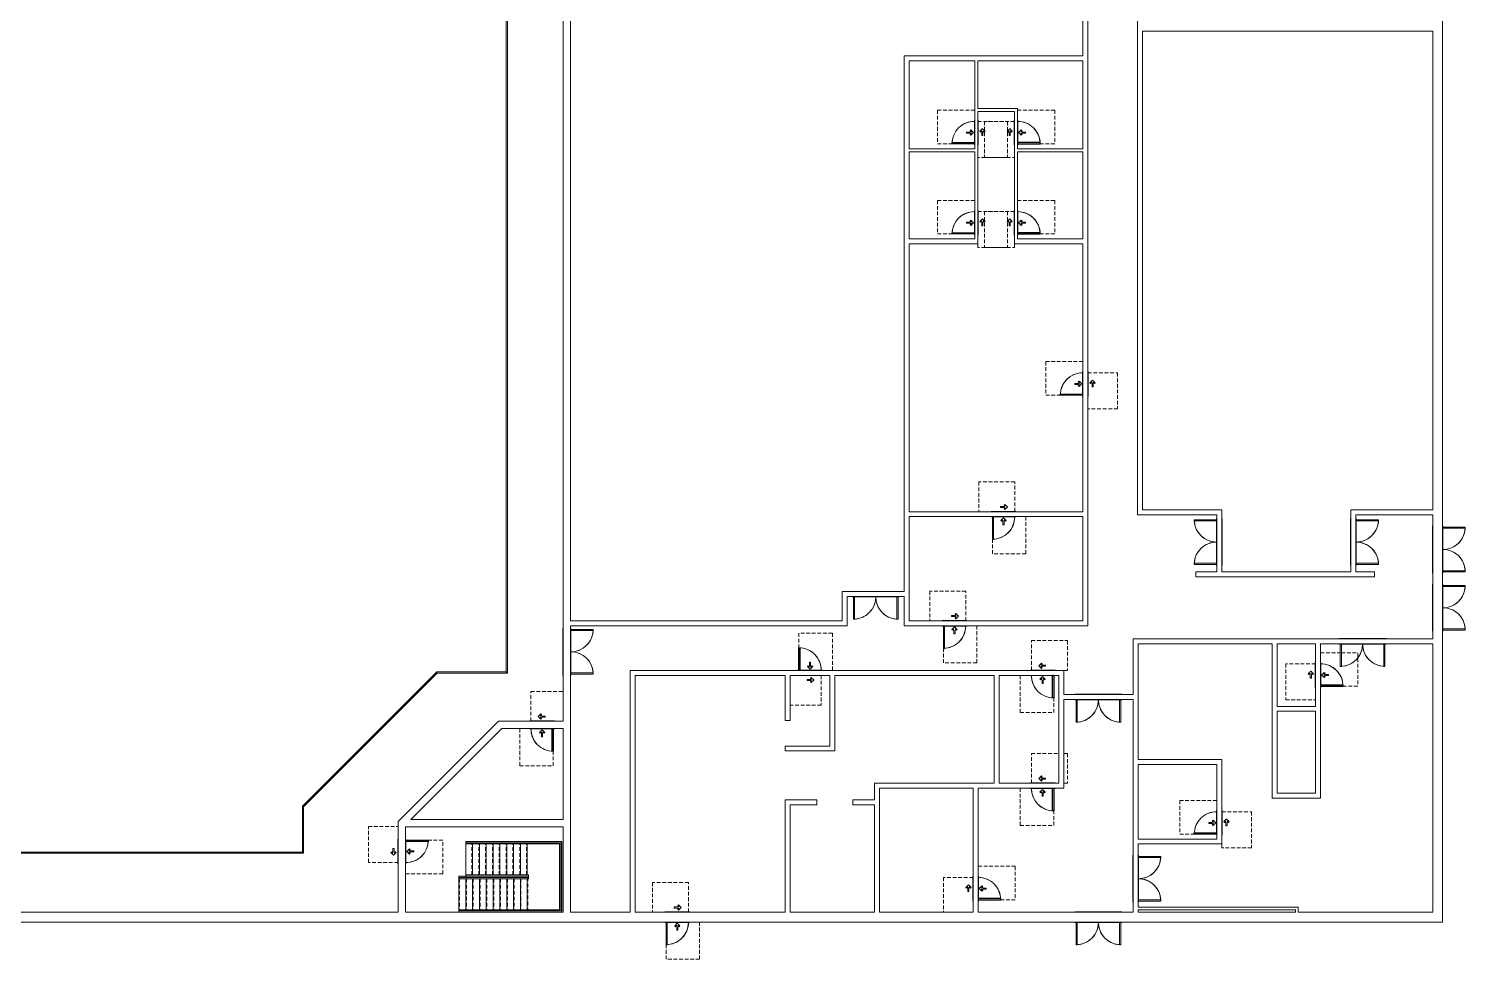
# Model space of a CAD drawing. Header units: inches. Extents: x -2576 to 2174, y -1868 to 1652.
# Drawn here: x -142 to 2174, y -1111 to 390 of the extents above; entities that cross this region are included whole.
import ezdxf

# ---------------------------------------------------------------- set-up
doc = ezdxf.new("R2010")
doc.units = ezdxf.units.IN
doc.header["$MEASUREMENT"] = 0
doc.linetypes.add('ADA Clearance', pattern=[9, 6, -3])
doc.linetypes.add('Overhead', pattern=[9.75, 6, -3.75])
for name, color, linetype, lineweight in [('A-DOOR', 31, 'Continuous', 15), ('A-DOOR-FRAM', 31, 'Continuous', 9), ('A-FLOR-HRAL', 11, 'Continuous', 9), ('A-WALL', 113, 'Continuous', 15), ('I-WALL', 2, 'Continuous', 15), ('S-STRS', 31, 'Continuous', 9)]:
    doc.layers.add(name, color=color, linetype=linetype, lineweight=lineweight)

# ---------------------------------------------------------------- blocks, each defined once
blk = doc.blocks.new('Door-Single_CE_ - HM Door-2_ HM Frame-5129234-ROOF')
at = {"layer": 'A-DOOR', "linetype": 'ADA Clearance', "lineweight": 9}
for p, q in [((-18, 54), (40, 54)), ((-18, 6), (-18, 54)), ((40, 54), (40, 6)), ((-2, 17.8), (-6.3, 13.5)), ((-2, 9.3), (-6.3, 13.5)), ((-0.8, 16.5), (-2.9, 14.4)), ((4.8, 14.4), (-2.9, 14.4)), ((4.8, 12.7), (-2.9, 12.7)), ((-0.8, 10.5), (-2.9, 12.7)), ((-0.8, 16.5), (-2, 17.8)), ((-0.8, 10.5), (-2, 9.3)), ((4.8, 14.4), (4.8, 12.7)), ((-36, -6), (-36, -66)), ((-4.3, -12.1), (0, -7.9)), ((-3, -13.4), (-4.3, -12.1)), ((-3, -13.4), (-0.9, -11.2)), ((-0.9, -19), (-0.9, -11.2)), ((0.9, -19), (-0.9, -19)), ((4.2, -12.1), (0, -7.9)), ((0.9, -19), (0.9, -11.2)), ((3, -13.4), (0.9, -11.2)), ((3, -13.4), (4.2, -12.1)), ((18, -66), (18, -6)), ((-36, -66), (18, -66))]:
    blk.add_line(p, q, dxfattribs=at)
at = {"layer": 'A-DOOR'}
for p, q in [((16.2, -42.5), (16.2, -6.5)), ((16.2, -6.5), (18, -6.5)), ((18, -6.5), (18, -42.5)), ((18, -42.5), (16.2, -42.5))]:
    blk.add_line(p, q, dxfattribs=at)
at = {"layer": 'A-DOOR', "lineweight": 25}
for p, q in [((16.2, -42.5), (16.2, -6.5)), ((18, -6.5), (16.2, -6.5)), ((18, -6.5), (18, -42.5)), ((18, -42.5), (16.2, -42.5))]:
    blk.add_line(p, q, dxfattribs=at)
at = {"layer": 'A-DOOR', "lineweight": 9}
for start in [179.5, 179.5, 179.5, 180.0012]:
    blk.add_arc((18, -6.5), 36, start, 270, dxfattribs=at)
at = {"layer": 'A-DOOR-FRAM'}
for p, q in [((-20, 6.5), (20, 6.5)), ((-20, 6), (-20, 6.5)), ((20, 6.5), (20, 6)), ((-20, -6.5), (-20, -6)), ((20, -6.5), (-20, -6.5)), ((20, -6), (20, -6.5))]:
    blk.add_line(p, q, dxfattribs=at)
blk = doc.blocks.new('Door-Single_CE_ - HM Door-2_ HM Frame-V1-ROOF')
at = {"layer": 'A-DOOR', "linetype": 'ADA Clearance', "lineweight": 9}
for p, q in [((-18, 54), (34, 54)), ((-18, 6), (-18, 54)), ((-2, 17.8), (-6.3, 13.5)), ((-2, 9.3), (-6.3, 13.5)), ((-0.8, 16.5), (-2.9, 14.4)), ((4.8, 14.4), (-2.9, 14.4)), ((4.8, 12.7), (-2.9, 12.7)), ((-0.8, 10.5), (-2.9, 12.7)), ((-0.8, 16.5), (-2, 17.8)), ((-0.8, 10.5), (-2, 9.3)), ((4.8, 14.4), (4.8, 12.7)), ((-36, -6), (-36, -66)), ((-4.3, -12.1), (0, -7.9)), ((-3, -13.4), (-4.3, -12.1)), ((-3, -13.4), (-0.9, -11.2)), ((-0.9, -19), (-0.9, -11.2)), ((0.9, -19), (-0.9, -19)), ((4.2, -12.1), (0, -7.9)), ((0.9, -19), (0.9, -11.2)), ((3, -13.4), (0.9, -11.2)), ((3, -13.4), (4.2, -12.1)), ((18, -66), (18, -6)), ((-36, -66), (18, -66))]:
    blk.add_line(p, q, dxfattribs=at)
at = {"layer": 'A-DOOR'}
for p, q in [((16.2, -42.5), (16.2, -6.5)), ((16.2, -6.5), (18, -6.5)), ((18, -6.5), (18, -42.5)), ((18, -42.5), (16.2, -42.5))]:
    blk.add_line(p, q, dxfattribs=at)
at = {"layer": 'A-DOOR', "lineweight": 25}
for p, q in [((16.2, -42.5), (16.2, -6.5)), ((18, -6.5), (16.2, -6.5)), ((18, -6.5), (18, -42.5)), ((18, -42.5), (16.2, -42.5))]:
    blk.add_line(p, q, dxfattribs=at)
at = {"layer": 'A-DOOR', "lineweight": 9}
for start in [179.5, 179.5, 179.5, 180.0012]:
    blk.add_arc((18, -6.5), 36, start, 270, dxfattribs=at)
at = {"layer": 'A-DOOR-FRAM'}
for p, q in [((-20, 6.5), (20, 6.5)), ((-20, 6), (-20, 6.5)), ((20, 6.5), (20, 6)), ((-20, -6.5), (-20, -6)), ((20, -6.5), (-20, -6.5)), ((20, -6), (20, -6.5))]:
    blk.add_line(p, q, dxfattribs=at)
blk = doc.blocks.new('Railing - Railing-5147095-ROOF')
at = {"layer": 'A-FLOR-HRAL'}
for p, q in [((551.7, -979.2), (562.7, -979.2)), ((551.7, -981.2), (551.7, -979.2)), ((551.7, -981.2), (661.7, -981.2)), ((562.7, -977.2), (562.7, -975.2)), ((663.7, -975.2), (562.7, -975.2)), ((662.7, -977.2), (562.7, -977.2)), ((639.6, -979.2), (661.7, -979.2)), ((661.7, -979.2), (662.7, -979.2)), ((661.7, -981.2), (663.7, -981.2)), ((663.7, -981.2), (663.7, -975.2))]:
    blk.add_line(p, q, dxfattribs=at)
blk = doc.blocks.new('Railing - Railing-5147099-ROOF')
at = {"layer": 'A-FLOR-HRAL'}
for p, q in [((562.7, -925.2), (562.7, -923.2)), ((661.7, -923.2), (562.7, -923.2)), ((661.7, -925.2), (562.7, -925.2)), ((715.7, -923.2), (661.7, -923.2)), ((713.7, -925.2), (661.7, -925.2)), ((713.7, -1031.2), (713.7, -925.2)), ((715.7, -1033.2), (715.7, -923.2)), ((551.7, -1031.2), (661.7, -1031.2)), ((551.7, -1033.2), (551.7, -1031.2)), ((551.7, -1033.2), (661.7, -1033.2)), ((661.7, -1031.2), (713.7, -1031.2)), ((661.7, -1033.2), (715.7, -1033.2))]:
    blk.add_line(p, q, dxfattribs=at)
blk = doc.blocks.new('Door-Double-Lite_CE_ - WD Door-2_ HM Frame-LG Lite-5150793-ROOF')
at = {"layer": 'A-DOOR'}
for p, q in [((-36, 42.5), (-36, 6.5)), ((-34.2, 42.5), (-36, 42.5)), ((-34.2, 6.5), (-34.2, 42.5)), ((36, 42.5), (34.2, 42.5)), ((34.2, 42.5), (34.2, 6.5)), ((36, 6.5), (36, 42.5)), ((-36, 6.5), (-34.2, 6.5)), ((34.2, 6.5), (36, 6.5))]:
    blk.add_line(p, q, dxfattribs=at)
at = {"layer": 'A-DOOR', "lineweight": 9}
for p, q in [((-36, 6.2), (-36, 42.5)), ((36, 6.2), (36, 42.5))]:
    blk.add_line(p, q, dxfattribs=at)
for centre, start, end in [((-36, 6.5), 359.5, 90), ((-36, 6.5), 0.0012, 87.2067), ((36, 6.5), 90, 180.5), ((36, 6.5), 92.7933, 179.9988)]:
    blk.add_arc(centre, 36, start, end, dxfattribs=at)
at = {"layer": 'A-DOOR-FRAM'}
for p, q in [((-38, 6.5), (38, 6.5)), ((-38, 6), (-38, 6.5)), ((38, 6.5), (38, 6)), ((-38, -6.5), (-38, -6)), ((38, -6.5), (-38, -6.5)), ((38, -6), (38, -6.5))]:
    blk.add_line(p, q, dxfattribs=at)
blk = doc.blocks.new('Door-Double-Lite_CE_ - WD Door-2_ HM Frame-LG Lite-5146037-ROOF')
at = {"layer": 'A-DOOR'}
for p, q in [((-36, 40.5), (-36, 4.5)), ((-34.2, 40.5), (-36, 40.5)), ((-34.2, 4.5), (-34.2, 40.5)), ((36, 40.5), (34.2, 40.5)), ((34.2, 40.5), (34.2, 4.5)), ((36, 4.5), (36, 40.5)), ((-36, 4.5), (-34.2, 4.5)), ((34.2, 4.5), (36, 4.5))]:
    blk.add_line(p, q, dxfattribs=at)
at = {"layer": 'A-DOOR', "lineweight": 9}
for p, q in [((-36, 4.2), (-36, 40.5)), ((36, 4.2), (36, 40.5))]:
    blk.add_line(p, q, dxfattribs=at)
for centre, start, end in [((-36, 4.5), 359.5, 90), ((-36, 4.5), 0.0012, 87.2067), ((36, 4.5), 90, 180.5), ((36, 4.5), 92.7933, 179.9988)]:
    blk.add_arc(centre, 36, start, end, dxfattribs=at)
at = {"layer": 'A-DOOR-FRAM'}
for p, q in [((-38, 4.5), (38, 4.5)), ((-38, 4), (-38, 4.5)), ((38, 4.5), (38, 4)), ((-38, -4.5), (-38, -4)), ((38, -4.5), (-38, -4.5)), ((38, -4), (38, -4.5))]:
    blk.add_line(p, q, dxfattribs=at)
blk = doc.blocks.new('Door-Single_CE_ - HM Door-2_ HM Frame-V25-ROOF')
at = {"layer": 'A-DOOR', "linetype": 'ADA Clearance', "lineweight": 9}
for p, q in [((-18, 52), (32, 52)), ((-18, 4), (-18, 52)), ((-2, 15.8), (-6.3, 11.5)), ((-2, 7.3), (-6.3, 11.5)), ((-0.8, 14.5), (-2.9, 12.4)), ((4.8, 12.4), (-2.9, 12.4)), ((4.8, 10.7), (-2.9, 10.7)), ((-0.8, 8.5), (-2.9, 10.7)), ((-0.8, 14.5), (-2, 15.8)), ((-0.8, 8.5), (-2, 7.3)), ((4.8, 12.4), (4.8, 10.7)), ((-36, -4), (-36, -64)), ((-4.3, -10.1), (0, -5.9)), ((-3, -11.4), (-4.3, -10.1)), ((-3, -11.4), (-0.9, -9.2)), ((-0.9, -17), (-0.9, -9.2)), ((0.9, -17), (-0.9, -17)), ((4.2, -10.1), (0, -5.9)), ((0.9, -17), (0.9, -9.2)), ((3, -11.4), (0.9, -9.2)), ((3, -11.4), (4.2, -10.1)), ((18, -64), (18, -4)), ((-36, -64), (18, -64))]:
    blk.add_line(p, q, dxfattribs=at)
at = {"layer": 'A-DOOR'}
for p, q in [((16.2, -40.5), (16.2, -4.5)), ((16.2, -4.5), (18, -4.5)), ((18, -4.5), (18, -40.5)), ((18, -40.5), (16.2, -40.5))]:
    blk.add_line(p, q, dxfattribs=at)
at = {"layer": 'A-DOOR', "lineweight": 25}
for p, q in [((16.2, -40.5), (16.2, -4.5)), ((18, -4.5), (16.2, -4.5)), ((18, -4.5), (18, -40.5)), ((18, -40.5), (16.2, -40.5))]:
    blk.add_line(p, q, dxfattribs=at)
at = {"layer": 'A-DOOR', "lineweight": 9}
for start in [179.5, 179.5, 179.5, 180.0012]:
    blk.add_arc((18, -4.5), 36, start, 270, dxfattribs=at)
at = {"layer": 'A-DOOR-FRAM'}
for p, q in [((-20, 4.5), (20, 4.5)), ((-20, 4), (-20, 4.5)), ((20, 4.5), (20, 4)), ((-20, -4.5), (-20, -4)), ((20, -4.5), (-20, -4.5)), ((20, -4), (20, -4.5))]:
    blk.add_line(p, q, dxfattribs=at)
blk = doc.blocks.new('Door-Single_CE_ - HM Door-2_ HM Frame-5184176-ROOF')
at = {"layer": 'A-DOOR', "linetype": 'ADA Clearance', "lineweight": 9}
for p, q in [((-36, 68), (18, 68)), ((-36, 8), (-36, 68)), ((18, 68), (18, 8)), ((-3, 15.4), (-4.3, 14.1)), ((-4.3, 14.1), (0, 9.9)), ((-3, 15.4), (-0.9, 13.2)), ((-0.9, 21), (-0.9, 13.2)), ((0.9, 21), (-0.9, 21)), ((4.2, 14.1), (0, 9.9)), ((0.9, 21), (0.9, 13.2)), ((3, 15.4), (0.9, 13.2)), ((3, 15.4), (4.2, 14.1)), ((-18, -8), (-18, -56)), ((-2, -11.3), (-6.3, -15.5)), ((-2, -19.8), (-6.3, -15.5)), ((-0.8, -12.5), (-2.9, -14.7)), ((4.8, -14.7), (-2.9, -14.7)), ((4.8, -16.4), (-2.9, -16.4)), ((-0.8, -18.5), (-2.9, -16.4)), ((-0.8, -12.5), (-2, -11.3)), ((-0.8, -18.5), (-2, -19.8)), ((4.8, -16.4), (4.8, -14.7)), ((40, -56), (40, -8)), ((-18, -56), (40, -56))]:
    blk.add_line(p, q, dxfattribs=at)
at = {"layer": 'A-DOOR'}
for p, q in [((18, 44.5), (16.2, 44.5)), ((16.2, 44.5), (16.2, 8.5)), ((18, 8.5), (18, 44.5)), ((16.2, 8.5), (18, 8.5))]:
    blk.add_line(p, q, dxfattribs=at)
at = {"layer": 'A-DOOR', "lineweight": 25}
for p, q in [((18, 44.5), (16.2, 44.5)), ((16.2, 44.5), (16.2, 8.5)), ((18, 8.5), (18, 44.5)), ((18, 8.5), (16.2, 8.5))]:
    blk.add_line(p, q, dxfattribs=at)
at = {"layer": 'A-DOOR', "lineweight": 9}
for end in [179.9988, 180.5, 180.5, 180.5]:
    blk.add_arc((18, 8.5), 36, 90, end, dxfattribs=at)
at = {"layer": 'A-DOOR-FRAM'}
for p, q in [((-20, 8.5), (20, 8.5)), ((-20, 8), (-20, 8.5)), ((20, 8.5), (20, 8)), ((-20, -8.5), (-20, -8)), ((20, -8.5), (-20, -8.5)), ((20, -8), (20, -8.5))]:
    blk.add_line(p, q, dxfattribs=at)
blk = doc.blocks.new('Door-Single_CE_ - HM Door-2_ HM Frame-V26-ROOF')
at = {"layer": 'A-DOOR', "linetype": 'ADA Clearance', "lineweight": 9}
for p, q in [((-36, 64), (18, 64)), ((-36, 4), (-36, 64)), ((18, 64), (18, 4)), ((-3, 11.4), (-4.3, 10.1)), ((-4.3, 10.1), (0, 5.9)), ((-3, 11.4), (-0.9, 9.2)), ((-0.9, 17), (-0.9, 9.2)), ((0.9, 17), (-0.9, 17)), ((4.2, 10.1), (0, 5.9)), ((0.9, 17), (0.9, 9.2)), ((3, 11.4), (0.9, 9.2)), ((3, 11.4), (4.2, 10.1)), ((-18, -4), (-18, -52)), ((-2, -7.3), (-6.3, -11.5)), ((-2, -15.8), (-6.3, -11.5)), ((-0.8, -8.5), (-2.9, -10.7)), ((4.8, -10.7), (-2.9, -10.7)), ((4.8, -12.4), (-2.9, -12.4)), ((-0.8, -14.5), (-2.9, -12.4)), ((-0.8, -8.5), (-2, -7.3)), ((-0.8, -14.5), (-2, -15.8)), ((4.8, -12.4), (4.8, -10.7)), ((-18, -52), (38, -52))]:
    blk.add_line(p, q, dxfattribs=at)
at = {"layer": 'A-DOOR'}
for p, q in [((18, 40.5), (16.2, 40.5)), ((16.2, 40.5), (16.2, 4.5)), ((18, 4.5), (18, 40.5)), ((16.2, 4.5), (18, 4.5))]:
    blk.add_line(p, q, dxfattribs=at)
at = {"layer": 'A-DOOR', "lineweight": 25}
for p, q in [((18, 40.5), (16.2, 40.5)), ((16.2, 40.5), (16.2, 4.5)), ((18, 4.5), (18, 40.5)), ((18, 4.5), (16.2, 4.5))]:
    blk.add_line(p, q, dxfattribs=at)
at = {"layer": 'A-DOOR', "lineweight": 9}
for end in [179.9988, 180.5, 180.5, 180.5]:
    blk.add_arc((18, 4.5), 36, 90, end, dxfattribs=at)
at = {"layer": 'A-DOOR-FRAM'}
for p, q in [((-20, 4.5), (20, 4.5)), ((-20, 4), (-20, 4.5)), ((20, 4.5), (20, 4)), ((-20, -4.5), (-20, -4)), ((20, -4.5), (-20, -4.5)), ((20, -4), (20, -4.5))]:
    blk.add_line(p, q, dxfattribs=at)
blk = doc.blocks.new('Door-Single_CE_ - HM Door-2_ HM Frame-V8-ROOF')
at = {"layer": 'A-DOOR', "linetype": 'ADA Clearance', "lineweight": 9}
for p, q in [((-18, 52), (26, 52)), ((-18, 4), (-18, 52)), ((34, 52), (40, 52)), ((40, 52), (40, 4)), ((-2, 15.8), (-6.3, 11.5)), ((-2, 7.3), (-6.3, 11.5)), ((-0.8, 14.5), (-2.9, 12.4)), ((4.8, 12.4), (-2.9, 12.4)), ((4.8, 10.7), (-2.9, 10.7)), ((-0.8, 8.5), (-2.9, 10.7)), ((-0.8, 14.5), (-2, 15.8)), ((-0.8, 8.5), (-2, 7.3)), ((4.8, 12.4), (4.8, 10.7)), ((40, 4), (34, 4)), ((-36, -4), (-36, -64)), ((-4.3, -10.1), (0, -5.9)), ((-3, -11.4), (-4.3, -10.1)), ((-3, -11.4), (-0.9, -9.2)), ((-0.9, -17), (-0.9, -9.2)), ((0.9, -17), (-0.9, -17)), ((4.2, -10.1), (0, -5.9)), ((0.9, -17), (0.9, -9.2)), ((3, -11.4), (0.9, -9.2)), ((3, -11.4), (4.2, -10.1)), ((18, -64), (18, -4)), ((-36, -64), (18, -64))]:
    blk.add_line(p, q, dxfattribs=at)
at = {"layer": 'A-DOOR'}
for p, q in [((16.2, -40.5), (16.2, -4.5)), ((16.2, -4.5), (18, -4.5)), ((18, -4.5), (18, -40.5)), ((18, -40.5), (16.2, -40.5))]:
    blk.add_line(p, q, dxfattribs=at)
at = {"layer": 'A-DOOR', "lineweight": 25}
for p, q in [((16.2, -40.5), (16.2, -4.5)), ((18, -4.5), (16.2, -4.5)), ((18, -4.5), (18, -40.5)), ((18, -40.5), (16.2, -40.5))]:
    blk.add_line(p, q, dxfattribs=at)
at = {"layer": 'A-DOOR', "lineweight": 9}
for start in [179.5, 179.5, 179.5, 180.0012]:
    blk.add_arc((18, -4.5), 36, start, 270, dxfattribs=at)
at = {"layer": 'A-DOOR-FRAM'}
for p, q in [((-20, 4.5), (20, 4.5)), ((-20, 4), (-20, 4.5)), ((20, 4.5), (20, 4)), ((-20, -4.5), (-20, -4)), ((20, -4.5), (-20, -4.5)), ((20, -4), (20, -4.5))]:
    blk.add_line(p, q, dxfattribs=at)
blk = doc.blocks.new('Door-Double-Lite_CE_ - WD Door-2_ HM Frame-LG Lite-5159899-ROOF')
at = {"layer": 'A-DOOR'}
for p, q in [((-36, 44.5), (-36, 8.5)), ((-34.2, 44.5), (-36, 44.5)), ((-34.2, 8.5), (-34.2, 44.5)), ((36, 44.5), (34.2, 44.5)), ((34.2, 44.5), (34.2, 8.5)), ((36, 8.5), (36, 44.5)), ((-36, 8.5), (-34.2, 8.5)), ((34.2, 8.5), (36, 8.5))]:
    blk.add_line(p, q, dxfattribs=at)
at = {"layer": 'A-DOOR', "lineweight": 9}
for p, q in [((-36, 8.2), (-36, 44.5)), ((36, 8.2), (36, 44.5))]:
    blk.add_line(p, q, dxfattribs=at)
for centre, start, end in [((-36, 8.5), 359.5, 90), ((-36, 8.5), 0.0012, 87.2067), ((36, 8.5), 90, 180.5), ((36, 8.5), 92.7843, 179.9988)]:
    blk.add_arc(centre, 36, start, end, dxfattribs=at)
at = {"layer": 'A-DOOR-FRAM'}
for p, q in [((-38, 8.5), (38, 8.5)), ((-38, 8), (-38, 8.5)), ((38, 8.5), (38, 8)), ((-38, -8.5), (-38, -8)), ((38, -8.5), (-38, -8.5)), ((38, -8), (38, -8.5))]:
    blk.add_line(p, q, dxfattribs=at)
blk = doc.blocks.new('Door-Single_CE_ - HM Door-2_ HM Frame-V5-ROOF')
at = {"layer": 'A-DOOR', "linetype": 'ADA Clearance', "lineweight": 9}
for p, q in [((-36, 64), (18, 64)), ((-36, 4), (-36, 64)), ((18, 64), (18, 4)), ((-3, 11.4), (-4.3, 10.1)), ((-4.3, 10.1), (0, 5.9)), ((-3, 11.4), (-0.9, 9.2)), ((-0.9, 17), (-0.9, 9.2)), ((0.9, 17), (-0.9, 17)), ((4.2, 10.1), (0, 5.9)), ((0.9, 17), (0.9, 9.2)), ((3, 11.4), (0.9, 9.2)), ((3, 11.4), (4.2, 10.1)), ((-18, -4), (-18, -52)), ((-2, -7.3), (-6.3, -11.5)), ((-2, -15.8), (-6.3, -11.5)), ((-0.8, -8.5), (-2.9, -10.7)), ((4.8, -10.7), (-2.9, -10.7)), ((4.8, -12.4), (-2.9, -12.4)), ((-0.8, -14.5), (-2.9, -12.4)), ((-0.8, -8.5), (-2, -7.3)), ((-0.8, -14.5), (-2, -15.8)), ((4.8, -12.4), (4.8, -10.7)), ((40, -52), (40, -4)), ((-18, -52), (40, -52))]:
    blk.add_line(p, q, dxfattribs=at)
at = {"layer": 'A-DOOR'}
for p, q in [((18, 40.5), (16.2, 40.5)), ((16.2, 40.5), (16.2, 4.5)), ((18, 4.5), (18, 40.5)), ((16.2, 4.5), (18, 4.5))]:
    blk.add_line(p, q, dxfattribs=at)
at = {"layer": 'A-DOOR', "lineweight": 25}
for p, q in [((18, 40.5), (16.2, 40.5)), ((16.2, 40.5), (16.2, 4.5)), ((18, 4.5), (18, 40.5)), ((18, 4.5), (16.2, 4.5))]:
    blk.add_line(p, q, dxfattribs=at)
at = {"layer": 'A-DOOR', "lineweight": 9}
for end in [179.9988, 180.5, 180.5, 180.5]:
    blk.add_arc((18, 4.5), 36, 90, end, dxfattribs=at)
at = {"layer": 'A-DOOR-FRAM'}
for p, q in [((-20, 4.5), (20, 4.5)), ((-20, 4), (-20, 4.5)), ((20, 4.5), (20, 4)), ((-20, -4.5), (-20, -4)), ((20, -4.5), (-20, -4.5)), ((20, -4), (20, -4.5))]:
    blk.add_line(p, q, dxfattribs=at)
blk = doc.blocks.new('Door-Single_CE_ - HM Door-2_ HM Frame-V27-ROOF')
at = {"layer": 'A-DOOR', "linetype": 'ADA Clearance', "lineweight": 9}
for p, q in [((-36, 64), (18, 64)), ((-36, 37.8), (-36, 64)), ((18, 64), (18, 4)), ((-36, 4), (-36, 36)), ((-3, 11.4), (-4.3, 10.1)), ((-4.3, 10.1), (0, 5.9)), ((-3, 11.4), (-0.9, 9.2)), ((-0.9, 17), (-0.9, 9.2)), ((0.9, 17), (-0.9, 17)), ((4.2, 10.1), (0, 5.9)), ((0.9, 17), (0.9, 9.2)), ((3, 11.4), (0.9, 9.2)), ((3, 11.4), (4.2, 10.1)), ((-18, -4), (-18, -52)), ((-2, -7.3), (-6.3, -11.5)), ((-2, -15.8), (-6.3, -11.5)), ((-0.8, -8.5), (-2.9, -10.7)), ((4.8, -10.7), (-2.9, -10.7)), ((4.8, -12.4), (-2.9, -12.4)), ((-0.8, -14.5), (-2.9, -12.4)), ((-0.8, -8.5), (-2, -7.3)), ((-0.8, -14.5), (-2, -15.8)), ((4.8, -12.4), (4.8, -10.7)), ((40, -52), (40, -4)), ((-18, -52), (40, -52))]:
    blk.add_line(p, q, dxfattribs=at)
at = {"layer": 'A-DOOR'}
for p, q in [((18, 40.5), (16.2, 40.5)), ((16.2, 40.5), (16.2, 4.5)), ((18, 4.5), (18, 40.5)), ((16.2, 4.5), (18, 4.5))]:
    blk.add_line(p, q, dxfattribs=at)
at = {"layer": 'A-DOOR', "lineweight": 25}
for p, q in [((18, 40.5), (16.2, 40.5)), ((16.2, 40.5), (16.2, 4.5)), ((18, 4.5), (18, 40.5)), ((18, 4.5), (16.2, 4.5))]:
    blk.add_line(p, q, dxfattribs=at)
at = {"layer": 'A-DOOR', "lineweight": 9}
for end in [179.9988, 180.5, 180.5, 180.5]:
    blk.add_arc((18, 4.5), 36, 90, end, dxfattribs=at)
at = {"layer": 'A-DOOR-FRAM'}
for p, q in [((-20, 4.5), (20, 4.5)), ((-20, 4), (-20, 4.5)), ((20, 4.5), (20, 4)), ((-20, -4.5), (-20, -4)), ((20, -4.5), (-20, -4.5)), ((20, -4), (20, -4.5))]:
    blk.add_line(p, q, dxfattribs=at)
blk = doc.blocks.new('Door-Single_CE_ - HM Door-2_ HM Frame-V28-ROOF')
at = {"layer": 'A-DOOR', "linetype": 'ADA Clearance', "lineweight": 9}
for p, q in [((-18, 52), (40, 52)), ((-18, 4), (-18, 52)), ((40, 52), (40, 4)), ((-2, 15.8), (-6.3, 11.5)), ((-2, 7.3), (-6.3, 11.5)), ((-0.8, 14.5), (-2.9, 12.4)), ((4.8, 12.4), (-2.9, 12.4)), ((4.8, 10.7), (-2.9, 10.7)), ((-0.8, 8.5), (-2.9, 10.7)), ((-0.8, 14.5), (-2, 15.8)), ((-0.8, 8.5), (-2, 7.3)), ((4.8, 12.4), (4.8, 10.7)), ((40, 4), (34, 4)), ((-36, -4), (-36, -64)), ((-4.3, -10.1), (0, -5.9)), ((-3, -11.4), (-4.3, -10.1)), ((-3, -11.4), (-0.9, -9.2)), ((-0.9, -17), (-0.9, -9.2)), ((0.9, -17), (-0.9, -17)), ((4.2, -10.1), (0, -5.9)), ((0.9, -17), (0.9, -9.2)), ((3, -11.4), (0.9, -9.2)), ((3, -11.4), (4.2, -10.1)), ((18, -64), (18, -4)), ((-36, -64), (18, -64))]:
    blk.add_line(p, q, dxfattribs=at)
at = {"layer": 'A-DOOR'}
for p, q in [((16.2, -40.5), (16.2, -4.5)), ((16.2, -4.5), (18, -4.5)), ((18, -4.5), (18, -40.5)), ((18, -40.5), (16.2, -40.5))]:
    blk.add_line(p, q, dxfattribs=at)
at = {"layer": 'A-DOOR', "lineweight": 25}
for p, q in [((16.2, -40.5), (16.2, -4.5)), ((18, -4.5), (16.2, -4.5)), ((18, -4.5), (18, -40.5)), ((18, -40.5), (16.2, -40.5))]:
    blk.add_line(p, q, dxfattribs=at)
at = {"layer": 'A-DOOR', "lineweight": 9}
for start in [179.5, 179.5, 179.5, 180.0012]:
    blk.add_arc((18, -4.5), 36, start, 270, dxfattribs=at)
at = {"layer": 'A-DOOR-FRAM'}
for p, q in [((-20, 4.5), (20, 4.5)), ((-20, 4), (-20, 4.5)), ((20, 4.5), (20, 4)), ((-20, -4.5), (-20, -4)), ((20, -4.5), (-20, -4.5)), ((20, -4), (20, -4.5))]:
    blk.add_line(p, q, dxfattribs=at)
blk = doc.blocks.new('Door-Double-Lite_CE_ - WD Door-2_ HM Frame-LG Lite-V29-ROOF')
at = {"layer": 'A-DOOR'}
for p, q in [((-36, 40.5), (-36, 4.5)), ((-34.2, 40.5), (-36, 40.5)), ((-34.2, 4.5), (-34.2, 40.5)), ((36, 40.5), (34.2, 40.5)), ((34.2, 40.5), (34.2, 4.5)), ((36, 4.5), (36, 40.5)), ((-36, 4.5), (-34.2, 4.5)), ((34.2, 4.5), (36, 4.5))]:
    blk.add_line(p, q, dxfattribs=at)
at = {"layer": 'A-DOOR', "lineweight": 9}
for p, q in [((-36, 4.2), (-36, 40.5)), ((36, 4.2), (36, 40.5))]:
    blk.add_line(p, q, dxfattribs=at)
for centre, start, end in [((-36, 4.5), 359.5, 90), ((-36, 4.5), 0.0012, 87.2067), ((36, 4.5), 90, 180.5), ((36, 4.5), 92.7933, 179.9988)]:
    blk.add_arc(centre, 36, start, end, dxfattribs=at)
at = {"layer": 'A-DOOR-FRAM'}
for p, q in [((-38, 4.5), (38, 4.5)), ((-38, 4), (-38, 4.5)), ((38, 4.5), (38, 4)), ((-38, -4.5), (-38, -4)), ((38, -4.5), (-38, -4.5)), ((38, -4), (38, -4.5))]:
    blk.add_line(p, q, dxfattribs=at)
blk = doc.blocks.new('Door-Single_CE_ - HM Door-2_ HM Frame-V13-ROOF')
at = {"layer": 'A-DOOR', "linetype": 'ADA Clearance', "lineweight": 9}
for p, q in [((-18, 52), (40, 52)), ((-18, 4), (-18, 52)), ((40, 52), (40, 4)), ((-2, 15.8), (-6.3, 11.5)), ((-2, 7.3), (-6.3, 11.5)), ((-0.8, 14.5), (-2.9, 12.4)), ((4.8, 12.4), (-2.9, 12.4)), ((4.8, 10.7), (-2.9, 10.7)), ((-0.8, 8.5), (-2.9, 10.7)), ((-0.8, 14.5), (-2, 15.8)), ((-0.8, 8.5), (-2, 7.3)), ((4.8, 12.4), (4.8, 10.7)), ((-36, -4), (-36, -64)), ((-4.3, -10.1), (0, -5.9)), ((-3, -11.4), (-4.3, -10.1)), ((-3, -11.4), (-0.9, -9.2)), ((-0.9, -17), (-0.9, -9.2)), ((0.9, -17), (-0.9, -17)), ((4.2, -10.1), (0, -5.9)), ((0.9, -17), (0.9, -9.2)), ((3, -11.4), (0.9, -9.2)), ((3, -11.4), (4.2, -10.1)), ((18, -64), (18, -4)), ((-36, -64), (18, -64))]:
    blk.add_line(p, q, dxfattribs=at)
at = {"layer": 'A-DOOR'}
for p, q in [((16.2, -40.5), (16.2, -4.5)), ((16.2, -4.5), (18, -4.5)), ((18, -4.5), (18, -40.5)), ((18, -40.5), (16.2, -40.5))]:
    blk.add_line(p, q, dxfattribs=at)
at = {"layer": 'A-DOOR', "lineweight": 25}
for p, q in [((16.2, -40.5), (16.2, -4.5)), ((18, -4.5), (16.2, -4.5)), ((18, -4.5), (18, -40.5)), ((18, -40.5), (16.2, -40.5))]:
    blk.add_line(p, q, dxfattribs=at)
at = {"layer": 'A-DOOR', "lineweight": 9}
for start in [179.5, 179.5, 179.5, 180.0012]:
    blk.add_arc((18, -4.5), 36, start, 270, dxfattribs=at)
at = {"layer": 'A-DOOR-FRAM'}
for p, q in [((-20, 4.5), (20, 4.5)), ((-20, 4), (-20, 4.5)), ((20, 4.5), (20, 4)), ((-20, -4.5), (-20, -4)), ((20, -4.5), (-20, -4.5)), ((20, -4), (20, -4.5))]:
    blk.add_line(p, q, dxfattribs=at)
blk = doc.blocks.new('Door-Single_CE_ - HM Door-2_ HM Frame-5185275-ROOF')
at = {"layer": 'A-DOOR', "linetype": 'ADA Clearance', "lineweight": 9}
for p, q in [((-18, 50.5), (40, 50.5)), ((-18, 2.5), (-18, 50.5)), ((40, 50.5), (40, 2.5)), ((-2, 14.3), (-6.3, 10)), ((-2, 5.8), (-6.3, 10)), ((-0.8, 13), (-2.9, 10.9)), ((4.8, 10.9), (-2.9, 10.9)), ((4.8, 9.2), (-2.9, 9.2)), ((-0.8, 7), (-2.9, 9.2)), ((-0.8, 13), (-2, 14.3)), ((-0.8, 7), (-2, 5.8)), ((4.8, 10.9), (4.8, 9.2)), ((40, 2.5), (34, 2.5)), ((-36, -2.5), (-36, -62.5)), ((-4.3, -8.6), (0, -4.4)), ((-3, -9.9), (-4.3, -8.6)), ((-3, -9.9), (-0.9, -7.7)), ((-0.9, -15.5), (-0.9, -7.7)), ((0.9, -15.5), (-0.9, -15.5)), ((4.2, -8.6), (0, -4.4)), ((0.9, -15.5), (0.9, -7.7)), ((3, -9.9), (0.9, -7.7)), ((3, -9.9), (4.2, -8.6)), ((18, -62.5), (18, -2.5)), ((-36, -62.5), (18, -62.5))]:
    blk.add_line(p, q, dxfattribs=at)
at = {"layer": 'A-DOOR'}
for p, q in [((16.2, -39), (16.2, -3)), ((16.2, -3), (18, -3)), ((18, -3), (18, -39)), ((18, -39), (16.2, -39))]:
    blk.add_line(p, q, dxfattribs=at)
at = {"layer": 'A-DOOR', "lineweight": 25}
for p, q in [((16.2, -39), (16.2, -3)), ((18, -3), (16.2, -3)), ((18, -3), (18, -39)), ((18, -39), (16.2, -39))]:
    blk.add_line(p, q, dxfattribs=at)
at = {"layer": 'A-DOOR', "lineweight": 9}
for start in [179.5, 179.5, 179.5, 180.0012]:
    blk.add_arc((18, -3), 36, start, 270, dxfattribs=at)
at = {"layer": 'A-DOOR-FRAM'}
for p, q in [((-20, 3), (20, 3)), ((-20, 2.5), (-20, 3)), ((20, 3), (20, 2.5)), ((-20, -3), (-20, -2.5)), ((20, -3), (-20, -3)), ((20, -2.5), (20, -3))]:
    blk.add_line(p, q, dxfattribs=at)
blk = doc.blocks.new('Door-Single_CE_ - HM Door-2_ HM Frame-5185348-ROOF')
at = {"layer": 'A-DOOR', "linetype": 'ADA Clearance', "lineweight": 9}
for p, q in [((-36, 62.5), (18, 62.5)), ((-36, 2.5), (-36, 62.5)), ((18, 62.5), (18, 2.5)), ((-3, 9.9), (-4.3, 8.6)), ((-4.3, 8.6), (0, 4.4)), ((-3, 9.9), (-0.9, 7.7)), ((-0.9, 15.5), (-0.9, 7.7)), ((0.9, 15.5), (-0.9, 15.5)), ((4.2, 8.6), (0, 4.4)), ((0.9, 15.5), (0.9, 7.7)), ((3, 9.9), (0.9, 7.7)), ((3, 9.9), (4.2, 8.6)), ((-18, -2.5), (-18, -50.5)), ((-2, -5.8), (-6.3, -10)), ((-2, -14.3), (-6.3, -10)), ((-0.8, -7), (-2.9, -9.2)), ((4.8, -9.2), (-2.9, -9.2)), ((4.8, -10.9), (-2.9, -10.9)), ((-0.8, -13), (-2.9, -10.9)), ((-0.8, -7), (-2, -5.8)), ((-0.8, -13), (-2, -14.3)), ((4.8, -10.9), (4.8, -9.2)), ((40, -2.5), (34, -2.5)), ((40, -50.5), (40, -2.5)), ((-18, -50.5), (40, -50.5))]:
    blk.add_line(p, q, dxfattribs=at)
at = {"layer": 'A-DOOR'}
for p, q in [((18, 39), (16.2, 39)), ((16.2, 39), (16.2, 3)), ((18, 3), (18, 39)), ((16.2, 3), (18, 3))]:
    blk.add_line(p, q, dxfattribs=at)
at = {"layer": 'A-DOOR', "lineweight": 25}
for p, q in [((18, 39), (16.2, 39)), ((16.2, 39), (16.2, 3)), ((18, 3), (18, 39)), ((18, 3), (16.2, 3))]:
    blk.add_line(p, q, dxfattribs=at)
at = {"layer": 'A-DOOR', "lineweight": 9}
for end in [179.9988, 180.5, 180.5, 180.5]:
    blk.add_arc((18, 3), 36, 90, end, dxfattribs=at)
at = {"layer": 'A-DOOR-FRAM'}
for p, q in [((-20, 3), (20, 3)), ((-20, 2.5), (-20, 3)), ((20, 3), (20, 2.5)), ((-20, -3), (-20, -2.5)), ((20, -3), (-20, -3)), ((20, -2.5), (20, -3))]:
    blk.add_line(p, q, dxfattribs=at)
blk = doc.blocks.new('Door-Single_CE_ - HM Door-2_ HM Frame-V30-ROOF')
at = {"layer": 'A-DOOR', "linetype": 'ADA Clearance', "lineweight": 9}
for p, q in [((-36, 62.5), (18, 62.5)), ((-36, 2.5), (-36, 62.5)), ((18, 62.5), (18, 2.5)), ((-3, 9.9), (-4.3, 8.6)), ((-4.3, 8.6), (0, 4.4)), ((-3, 9.9), (-0.9, 7.7)), ((-0.9, 15.5), (-0.9, 7.7)), ((0.9, 15.5), (-0.9, 15.5)), ((4.2, 8.6), (0, 4.4)), ((0.9, 15.5), (0.9, 7.7)), ((3, 9.9), (0.9, 7.7)), ((3, 9.9), (4.2, 8.6)), ((-18, -2.5), (-18, -50.5)), ((-2, -5.8), (-6.3, -10)), ((-2, -14.3), (-6.3, -10)), ((-0.8, -7), (-2.9, -9.2)), ((4.8, -9.2), (-2.9, -9.2)), ((4.8, -10.9), (-2.9, -10.9)), ((-0.8, -13), (-2.9, -10.9)), ((-0.8, -7), (-2, -5.8)), ((-0.8, -13), (-2, -14.3)), ((4.8, -10.9), (4.8, -9.2)), ((40, -50.5), (40, -2.5)), ((-18, -50.5), (40, -50.5))]:
    blk.add_line(p, q, dxfattribs=at)
at = {"layer": 'A-DOOR'}
for p, q in [((18, 39), (16.2, 39)), ((16.2, 39), (16.2, 3)), ((18, 3), (18, 39)), ((16.2, 3), (18, 3))]:
    blk.add_line(p, q, dxfattribs=at)
at = {"layer": 'A-DOOR', "lineweight": 25}
for p, q in [((18, 39), (16.2, 39)), ((16.2, 39), (16.2, 3)), ((18, 3), (18, 39)), ((18, 3), (16.2, 3))]:
    blk.add_line(p, q, dxfattribs=at)
at = {"layer": 'A-DOOR', "lineweight": 9}
for end in [179.9988, 180.5, 180.5, 180.5]:
    blk.add_arc((18, 3), 36, 90, end, dxfattribs=at)
at = {"layer": 'A-DOOR-FRAM'}
for p, q in [((-20, 3), (20, 3)), ((-20, 2.5), (-20, 3)), ((20, 3), (20, 2.5)), ((-20, -3), (-20, -2.5)), ((20, -3), (-20, -3)), ((20, -2.5), (20, -3))]:
    blk.add_line(p, q, dxfattribs=at)
blk = doc.blocks.new('Door-Single_CE_ - HM Door-2_ HM Frame-V31-ROOF')
at = {"layer": 'A-DOOR', "linetype": 'ADA Clearance', "lineweight": 9}
for p, q in [((-18, 50.5), (40, 50.5)), ((-18, 2.5), (-18, 50.5)), ((40, 50.5), (40, 2.5)), ((-2, 14.3), (-6.3, 10)), ((-2, 5.8), (-6.3, 10)), ((-0.8, 13), (-2.9, 10.9)), ((4.8, 10.9), (-2.9, 10.9)), ((4.8, 9.2), (-2.9, 9.2)), ((-0.8, 7), (-2.9, 9.2)), ((-0.8, 13), (-2, 14.3)), ((-0.8, 7), (-2, 5.8)), ((4.8, 10.9), (4.8, 9.2)), ((-36, -2.5), (-36, -62.5)), ((-4.3, -8.6), (0, -4.4)), ((-3, -9.9), (-4.3, -8.6)), ((-3, -9.9), (-0.9, -7.7)), ((-0.9, -15.5), (-0.9, -7.7)), ((0.9, -15.5), (-0.9, -15.5)), ((4.2, -8.6), (0, -4.4)), ((0.9, -15.5), (0.9, -7.7)), ((3, -9.9), (0.9, -7.7)), ((3, -9.9), (4.2, -8.6)), ((18, -62.5), (18, -2.5)), ((-36, -62.5), (18, -62.5))]:
    blk.add_line(p, q, dxfattribs=at)
at = {"layer": 'A-DOOR'}
for p, q in [((16.2, -39), (16.2, -3)), ((16.2, -3), (18, -3)), ((18, -3), (18, -39)), ((18, -39), (16.2, -39))]:
    blk.add_line(p, q, dxfattribs=at)
at = {"layer": 'A-DOOR', "lineweight": 25}
for p, q in [((16.2, -39), (16.2, -3)), ((18, -3), (16.2, -3)), ((18, -3), (18, -39)), ((18, -39), (16.2, -39))]:
    blk.add_line(p, q, dxfattribs=at)
at = {"layer": 'A-DOOR', "lineweight": 9}
for start in [179.5, 179.5, 179.5, 180.0012]:
    blk.add_arc((18, -3), 36, start, 270, dxfattribs=at)
at = {"layer": 'A-DOOR-FRAM'}
for p, q in [((-20, 3), (20, 3)), ((-20, 2.5), (-20, 3)), ((20, 3), (20, 2.5)), ((-20, -3), (-20, -2.5)), ((20, -3), (-20, -3)), ((20, -2.5), (20, -3))]:
    blk.add_line(p, q, dxfattribs=at)
blk = doc.blocks.new('Railing - Railing-5191804-ROOF')
at = {"layer": 'A-FLOR-HRAL'}
for p, q in [((-490.8, 961.8), (-268.8, 961.8)), ((-490.8, 961.8), (-488.8, 959.8)), ((-490.8, 901.7), (-490.8, 961.8)), ((-268.8, 959.8), (-488.8, 959.8)), ((-488.8, 959.8), (-488.8, 900.9)), ((79.2, 961.8), (301.2, 961.8)), ((299.2, 959.8), (79.2, 959.8)), ((301.2, 961.8), (299.2, 959.8)), ((299.2, 900.9), (299.2, 959.8)), ((301.2, 961.8), (301.2, 901.7)), ((-706.3, 686.2), (-490.8, 901.7)), ((-488.8, 900.9), (-705.5, 684.2)), ((-490.8, 901.7), (-488.8, 900.9)), ((301.2, 901.7), (299.2, 900.9)), ((515.8, 684.2), (299.2, 900.9)), ((301.2, 901.7), (516.6, 686.2)), ((-819.3, 686.2), (-706.3, 686.2)), ((-819.3, 686.2), (-817.3, 684.2)), ((-819.3, -649.6), (-819.3, 686.2)), ((-705.5, 684.2), (-817.3, 684.2)), ((-817.3, 684.2), (-817.3, -647.6)), ((-706.3, 686.2), (-705.5, 684.2)), ((516.6, 686.2), (515.8, 684.2)), ((627.7, 684.2), (515.8, 684.2)), ((516.6, 686.2), (629.7, 686.2)), ((629.7, 686.2), (627.7, 684.2)), ((627.7, -647.6), (627.7, 684.2)), ((629.7, 686.2), (629.7, -649.6)), ((-819.3, -649.6), (-817.3, -647.6)), ((-817.3, -647.6), (-705.5, -647.6)), ((-706.3, -649.6), (-705.5, -647.6)), ((-705.5, -647.6), (-488.8, -864.3)), ((299.2, -864.3), (515.8, -647.6)), ((516.6, -649.6), (515.8, -647.6)), ((515.8, -647.6), (627.7, -647.6)), ((629.7, -649.6), (627.7, -647.6)), ((-706.3, -649.6), (-819.3, -649.6)), ((-490.8, -865.1), (-706.3, -649.6)), ((516.6, -649.6), (301.2, -865.1)), ((629.7, -649.6), (516.6, -649.6)), ((-490.8, -865.1), (-488.8, -864.3)), ((-490.8, -940.2), (-490.8, -865.1)), ((-488.8, -864.3), (-488.8, -938.2)), ((299.2, -938.2), (299.2, -864.3)), ((301.2, -865.1), (299.2, -864.3)), ((301.2, -865.1), (301.2, -940.2)), ((-490.8, -940.2), (-488.8, -938.2)), ((301.2, -940.2), (-490.8, -940.2)), ((-488.8, -938.2), (299.2, -938.2)), ((301.2, -940.2), (299.2, -938.2))]:
    blk.add_line(p, q, dxfattribs=at)

msp = doc.modelspace()

# ---------------------------------------------------------------- linework, layer by layer
at = {"layer": 'A-WALL'}
for p, q in [((2137.7, 1061.8), (2137.7, -1051.2)), ((719.7, -727.2), (719.7, 755.4)), ((731.7, 557.8), (731.7, -565.2)), ((1557.7, 345.8), (1557.7, 557.8)), ((1565.7, 565.8), (1565.7, -573.2)), ((1645.7, -394.2), (1645.7, 565.8)), ((1653.7, 385.8), (1653.7, -386.2)), ((2121.7, 385.8), (1653.7, 385.8)), ((2121.7, -386.2), (2121.7, 385.8)), ((1269.7, -518.2), (1269.7, 345.8)), ((1269.7, 345.8), (1557.7, 345.8)), ((1277.7, 337.8), (1277.7, 196.3)), ((1383.2, 337.8), (1277.7, 337.8)), ((1557.7, 337.8), (1388.2, 337.8)), ((1557.7, 196.3), (1557.7, 337.8)), ((1277.7, 191.3), (1277.7, 50.8)), ((1557.7, 50.8), (1557.7, 191.3)), ((1277.7, 50.8), (1383.2, 50.8)), ((1388.2, 42.8), (1388.2, 50.8)), ((1447.2, 50.8), (1447.2, 42.8)), ((1452.2, 50.8), (1557.7, 50.8)), ((1277.7, 42.8), (1277.7, -389.2)), ((1388.2, 42.8), (1277.7, 42.8)), ((1557.7, 42.8), (1447.2, 42.8)), ((1557.7, -389.2), (1557.7, 42.8)), ((1277.7, -389.2), (1557.7, -389.2)), ((1653.7, -386.2), (1781.7, -386.2)), ((1781.7, -386.2), (1781.7, -486.2)), ((1989.7, -486.2), (1989.7, -386.2)), ((1989.7, -386.2), (2121.7, -386.2)), ((1277.7, -397.2), (1277.7, -565.2)), ((1557.7, -397.2), (1277.7, -397.2)), ((1557.7, -565.2), (1557.7, -397.2)), ((1773.7, -394.2), (1645.7, -394.2)), ((1773.7, -486.2), (1773.7, -394.2)), ((1997.7, -394.2), (1997.7, -486.2)), ((2121.7, -394.2), (1997.7, -394.2)), ((2121.7, -594.2), (2121.7, -394.2)), ((1739.7, -486.2), (1773.7, -486.2)), ((1739.7, -486.2), (1739.7, -494.2)), ((1781.7, -486.2), (1989.7, -486.2)), ((1997.7, -486.2), (2027.7, -486.2)), ((2027.7, -486.2), (2027.7, -494.2)), ((2027.7, -494.2), (1739.7, -494.2)), ((1169.7, -565.2), (1169.7, -518.2)), ((1169.7, -518.2), (1269.7, -518.2)), ((1177.7, -526.2), (1177.7, -573.2)), ((1269.7, -526.2), (1177.7, -526.2)), ((1269.7, -573.2), (1269.7, -526.2)), ((731.7, -565.2), (1169.7, -565.2)), ((731.7, -573.2), (731.7, -1035.2)), ((1177.7, -573.2), (731.7, -573.2)), ((1565.7, -573.2), (1269.7, -573.2)), ((1277.7, -565.2), (1557.7, -565.2)), ((1638.7, -684.2), (1638.7, -594.2)), ((1638.7, -594.2), (2121.7, -594.2)), ((1646.7, -602.2), (1646.7, -789.2)), ((1862.7, -602.2), (1646.7, -602.2)), ((1862.7, -851.2), (1862.7, -602.2)), ((1932.7, -602.2), (1870.7, -602.2)), ((1870.7, -602.2), (1870.7, -703.2)), ((1932.7, -703.2), (1932.7, -602.2)), ((1940.7, -602.2), (1940.7, -851.2)), ((2121.7, -602.2), (1940.7, -602.2)), ((2121.7, -1035.2), (2121.7, -602.2)), ((827.7, -1035.2), (827.7, -645.2)), ((827.7, -645.2), (1526.7, -645.2)), ((1526.7, -645.2), (1526.7, -684.2)), ((835.7, -653.2), (835.7, -1035.2)), ((1077.7, -653.2), (835.7, -653.2)), ((1077.7, -726.2), (1077.7, -653.2)), ((1085.7, -653.2), (1085.7, -726.2)), ((1149.7, -653.2), (1085.7, -653.2)), ((1149.7, -767.2), (1149.7, -653.2)), ((1157.7, -653.2), (1157.7, -775.2)), ((1414.7, -653.2), (1157.7, -653.2)), ((1414.7, -827.2), (1414.7, -653.2)), ((1422.7, -653.2), (1422.7, -827.2)), ((1518.7, -653.2), (1422.7, -653.2)), ((1518.7, -827.2), (1518.7, -653.2)), ((1526.7, -684.2), (1638.7, -684.2)), ((1526.7, -692.2), (1526.7, -835.2)), ((1638.7, -692.2), (1526.7, -692.2)), ((1638.7, -1035.2), (1638.7, -692.2)), ((1870.7, -703.2), (1932.7, -703.2)), ((1870.7, -711.2), (1870.7, -843.2)), ((1932.7, -711.2), (1870.7, -711.2)), ((1932.7, -843.2), (1932.7, -711.2)), ((453.7, -889.2), (615.7, -727.2)), ((620.6, -739.2), (474.2, -885.7)), ((615.7, -727.2), (719.7, -727.2)), ((719.7, -739.2), (620.6, -739.2)), ((719.7, -885.7), (719.7, -739.2)), ((1085.7, -726.2), (1077.7, -726.2)), ((1077.7, -767.2), (1149.7, -767.2)), ((1077.7, -775.2), (1077.7, -767.2)), ((1157.7, -775.2), (1077.7, -775.2)), ((1646.7, -789.2), (1781.7, -789.2)), ((1646.7, -797.2), (1646.7, -917.2)), ((1773.7, -797.2), (1646.7, -797.2)), ((1773.7, -917.2), (1773.7, -797.2)), ((1781.7, -789.2), (1781.7, -925.2)), ((1221.7, -854.2), (1221.7, -827.2)), ((1221.7, -827.2), (1414.7, -827.2)), ((1422.7, -827.2), (1518.7, -827.2)), ((1077.7, -854.2), (1128.7, -854.2)), ((1077.7, -1035.2), (1077.7, -854.2)), ((1128.7, -854.2), (1128.7, -862.2)), ((1186.7, -854.2), (1221.7, -854.2)), ((1186.7, -862.2), (1186.7, -854.2)), ((1229.7, -835.2), (1229.7, -1035.2)), ((1380.7, -835.2), (1229.7, -835.2)), ((1380.7, -1035.2), (1380.7, -835.2)), ((1388.7, -835.2), (1388.7, -1035.2)), ((1526.7, -835.2), (1388.7, -835.2)), ((1940.7, -851.2), (1862.7, -851.2)), ((1870.7, -843.2), (1932.7, -843.2)), ((1128.7, -862.2), (1085.7, -862.2)), ((1085.7, -862.2), (1085.7, -1035.2)), ((1221.7, -862.2), (1186.7, -862.2)), ((1221.7, -1035.2), (1221.7, -862.2)), ((453.7, -1035.2), (453.7, -889.2)), ((465.7, -897.7), (465.7, -1035.2)), ((719.7, -897.7), (465.7, -897.7)), ((474.2, -885.7), (719.7, -885.7)), ((719.7, -1035.2), (719.7, -897.7)), ((1646.7, -917.2), (1773.7, -917.2)), ((1646.7, -925.2), (1646.7, -1027.2)), ((1781.7, -925.2), (1646.7, -925.2)), ((-643.3, -1035.2), (453.7, -1035.2)), ((465.7, -1035.2), (719.7, -1035.2)), ((731.7, -1035.2), (827.7, -1035.2)), ((835.7, -1035.2), (1077.7, -1035.2)), ((1085.7, -1035.2), (1221.7, -1035.2)), ((1229.7, -1035.2), (1380.7, -1035.2)), ((1388.7, -1035.2), (1638.7, -1035.2)), ((1646.7, -1027.2), (1904.7, -1027.2)), ((1646.7, -1031.2), (1646.7, -1035.2)), ((1900.7, -1031.2), (1646.7, -1031.2)), ((1646.7, -1035.2), (1900.7, -1035.2)), ((1900.7, -1035.2), (1900.7, -1031.2)), ((1904.7, -1027.2), (1904.7, -1035.2)), ((1904.7, -1035.2), (2121.7, -1035.2)), ((2137.7, -1051.2), (-1377.3, -1051.2))]:
    msp.add_line(p, q, dxfattribs=at)
at = {"layer": 'I-WALL'}
for p, q in [((1383.2, 196.3), (1383.2, 337.8)), ((1388.2, 337.8), (1388.2, 261.3)), ((1388.2, 261.3), (1452.2, 261.3)), ((1388.2, 256.3), (1388.2, 50.8)), ((1447.2, 256.3), (1388.2, 256.3)), ((1447.2, 50.8), (1447.2, 256.3)), ((1452.2, 261.3), (1452.2, 196.3)), ((1277.7, 196.3), (1383.2, 196.3)), ((1383.2, 191.3), (1277.7, 191.3)), ((1383.2, 50.8), (1383.2, 191.3)), ((1452.2, 196.3), (1557.7, 196.3)), ((1452.2, 191.3), (1452.2, 50.8)), ((1557.7, 191.3), (1452.2, 191.3))]:
    msp.add_line(p, q, dxfattribs=at)
at = {"layer": 'S-STRS'}
for p, q in [((562.7, -921.2), (562.7, -923.2)), ((670.4, -921.2), (562.7, -921.2)), ((562.7, -975.2), (562.7, -925.2)), ((573.7, -975.2), (573.7, -925.2)), ((584.7, -975.2), (584.7, -925.2)), ((595.7, -975.2), (595.7, -925.2)), ((606.7, -975.2), (606.7, -925.2)), ((617.7, -975.2), (617.7, -925.2)), ((628.7, -975.2), (628.7, -925.2)), ((639.7, -975.2), (639.7, -925.2)), ((650.7, -975.2), (650.7, -925.2)), ((661.7, -975.2), (661.7, -925.2)), ((717.7, -921.2), (670.4, -921.2)), ((717.7, -1035.2), (717.7, -921.2)), ((551.7, -977.2), (551.7, -979.2)), ((551.7, -977.2), (562.7, -977.2)), ((551.7, -981.2), (551.7, -1031.2)), ((562.7, -977.2), (562.7, -979.2)), ((639.6, -979.2), (562.7, -979.2)), ((562.7, -981.2), (562.7, -1031.2)), ((573.7, -981.2), (573.7, -1031.2)), ((584.7, -981.2), (584.7, -1031.2)), ((595.7, -981.2), (595.7, -1031.2)), ((606.7, -981.2), (606.7, -1031.2)), ((617.7, -981.2), (617.7, -1031.2)), ((628.7, -981.2), (628.7, -1031.2)), ((639.7, -981.2), (639.7, -1031.2)), ((650.7, -981.2), (650.7, -1031.2)), ((661.7, -981.2), (661.7, -1031.2)), ((551.7, -1033.2), (551.7, -1035.2))]:
    msp.add_line(p, q, dxfattribs=at)
at = {"layer": 'S-STRS', "linetype": 'Overhead'}
for p, q in [((572.7, -975.2), (572.7, -925.2)), ((583.7, -975.2), (583.7, -925.2)), ((594.7, -975.2), (594.7, -925.2)), ((605.7, -975.2), (605.7, -925.2)), ((616.7, -975.2), (616.7, -925.2)), ((627.7, -975.2), (627.7, -925.2)), ((638.7, -975.2), (638.7, -925.2)), ((649.7, -975.2), (649.7, -925.2)), ((660.7, -975.2), (660.7, -925.2)), ((552.7, -981.2), (552.7, -1031.2)), ((563.7, -981.2), (563.7, -1031.2)), ((574.7, -981.2), (574.7, -1031.2)), ((585.7, -981.2), (585.7, -1031.2)), ((596.7, -981.2), (596.7, -1031.2)), ((607.7, -981.2), (607.7, -1031.2)), ((618.7, -981.2), (618.7, -1031.2)), ((629.7, -981.2), (629.7, -1031.2)), ((640.7, -981.2), (640.7, -1031.2)), ((651.7, -981.2), (651.7, -1031.2)), ((662.7, -979.2), (662.7, -1031.2))]:
    msp.add_line(p, q, dxfattribs=at)

# ---------------------------------------------------------------- block references
at = {"layer": 'A-DOOR', "lineweight": 9}
for name, p, rotation in [('Door-Single_CE_ - HM Door-2_ HM Frame-V31-ROOF', (1385.7, 222.3), 269.9999999999997), ('Door-Single_CE_ - HM Door-2_ HM Frame-V30-ROOF', (1449.7, 222.3), 269.9999999999997), ('Door-Single_CE_ - HM Door-2_ HM Frame-5185275-ROOF', (1385.7, 76.8), 269.9999999999997), ('Door-Single_CE_ - HM Door-2_ HM Frame-5185348-ROOF', (1449.7, 76.8), 269.9999999999997), ('Door-Single_CE_ - HM Door-2_ HM Frame-V13-ROOF', (1561.7, -183.2), 269.9999999999998), ('Door-Single_CE_ - HM Door-2_ HM Frame-V5-ROOF', (1429.7, -393.2), 180), ('Door-Single_CE_ - HM Door-2_ HM Frame-V5-ROOF', (1350.7, -569.2), 180), ('Door-Single_CE_ - HM Door-2_ HM Frame-V25-ROOF', (1117.7, -649.2), 180), ('Door-Single_CE_ - HM Door-2_ HM Frame-V27-ROOF', (1936.7, -652.7), 269.9999999999997), ('Door-Single_CE_ - HM Door-2_ HM Frame-V28-ROOF', (1777.7, -891.2), 269.9999999999998), ('Door-Single_CE_ - HM Door-2_ HM Frame-5129234-ROOF', (459.7, -937.2), 89.99999999999969), ('Door-Single_CE_ - HM Door-2_ HM Frame-V26-ROOF', (1384.7, -997.2), 269.9999999999997), ('Door-Single_CE_ - HM Door-2_ HM Frame-5184176-ROOF', (903.7, -1043.2), 180)]:
    msp.add_blockref(name, p, dxfattribs=dict(at, rotation=rotation))
at = {"layer": 'A-DOOR'}
for name, p, rotation in [('Door-Double-Lite_CE_ - WD Door-2_ HM Frame-LG Lite-5146037-ROOF', (1777.7, -438.2), 89.99999999999973), ('Door-Double-Lite_CE_ - WD Door-2_ HM Frame-LG Lite-5146037-ROOF', (1993.7, -438.2), 269.9999999999997), ('Door-Double-Lite_CE_ - WD Door-2_ HM Frame-LG Lite-5159899-ROOF', (2129.7, -450.2), 269.9999999999997), ('Door-Double-Lite_CE_ - WD Door-2_ HM Frame-LG Lite-5159899-ROOF', (2129.7, -544.2), 269.9999999999997), ('Door-Double-Lite_CE_ - WD Door-2_ HM Frame-LG Lite-5146037-ROOF', (1223.7, -522.2), 180), ('Door-Double-Lite_CE_ - WD Door-2_ HM Frame-LG Lite-5150793-ROOF', (725.7, -615.2), 269.9999999999997), ('Door-Double-Lite_CE_ - WD Door-2_ HM Frame-LG Lite-V29-ROOF', (2008.7, -598.2), 180), ('Door-Double-Lite_CE_ - WD Door-2_ HM Frame-LG Lite-5146037-ROOF', (1582.7, -688.2), 180), ('Door-Double-Lite_CE_ - WD Door-2_ HM Frame-LG Lite-5146037-ROOF', (1642.7, -981.2), 269.9999999999998), ('Door-Double-Lite_CE_ - WD Door-2_ HM Frame-LG Lite-5159899-ROOF', (1582.7, -1043.2), 180)]:
    msp.add_blockref(name, p, dxfattribs=dict(at, rotation=rotation))
at = {"layer": 'A-DOOR', "lineweight": 9}
for name, p in [('Door-Single_CE_ - HM Door-2_ HM Frame-V28-ROOF', (1492.7, -649.2)), ('Door-Single_CE_ - HM Door-2_ HM Frame-V1-ROOF', (685.7, -733.2)), ('Door-Single_CE_ - HM Door-2_ HM Frame-V8-ROOF', (1492.7, -831.2))]:
    msp.add_blockref(name, p, dxfattribs=at)
at = {"layer": 'A-FLOR-HRAL'}
for name in ['Railing - Railing-5191804-ROOF', 'Railing - Railing-5147099-ROOF', 'Railing - Railing-5147095-ROOF']:
    msp.add_blockref(name, (0, 0), dxfattribs=at)

doc.saveas('drawing.dxf')
